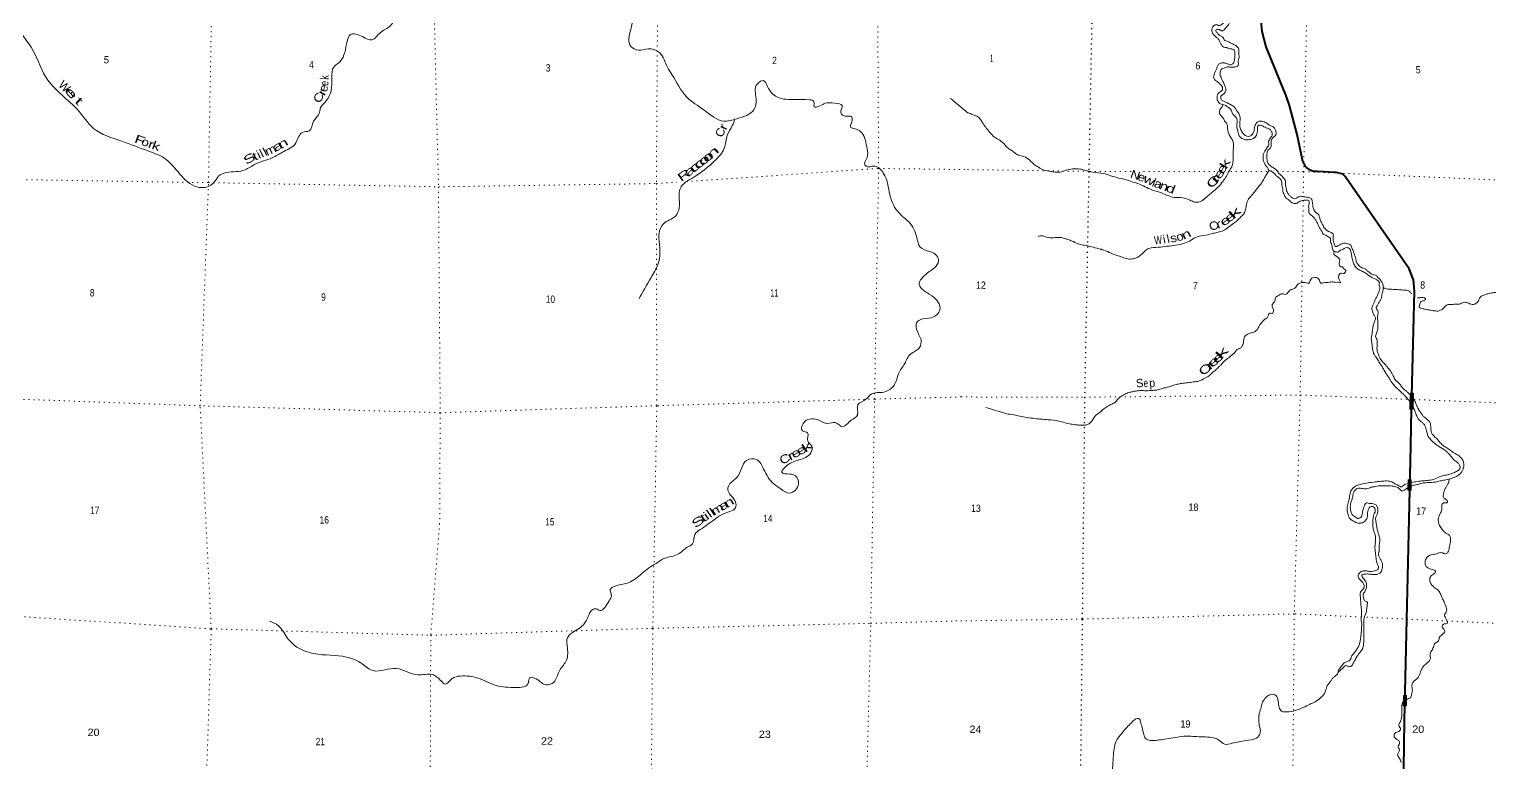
# Model space of a CAD drawing. Header units: feet. Extents: x -762378 to -505285, y -497909 to -353855.
# Drawn here: x -559610 to -524690, y -388941 to -371398 of the extents above; entities that cross this region are included whole.
import ezdxf
from ezdxf.enums import TextEntityAlignment as Align

# ---------------------------------------------------------------- set-up
doc = ezdxf.new("R2010")
doc.units = ezdxf.units.FT
doc.header["$LTSCALE"] = 80
doc.linetypes.add('DOTTED', pattern=[1.5, 0.3, -1.2])
for name, color, linetype, lineweight in [('26', 7, 'Continuous', 40), ('39', 7, 'Continuous', 13), ('6', 7, 'DOTTED', 25), ('61', 7, 'Continuous', 13), ('7', 7, 'DOTTED', 13)]:
    doc.layers.add(name, color=color, linetype=linetype, lineweight=lineweight)
doc.layers.add('41', color=7, linetype='Continuous')

msp = doc.modelspace()

# ---------------------------------------------------------------- linework, layer by layer
at = {"layer": '26'}
msp.add_line((-526722.55, -387578.9), (-526605.38, -382418.96), dxfattribs=at)
for points in [[(-526558.94, -380481.95), (-526487.05, -377661.91), (-526514.17, -377392.19), (-526617.58, -377125), (-528128.39, -374942.59), (-528145.72, -374917.56), (-528170.7, -374895.82), (-528171.17, -374895.41), (-528198.83, -374876.02), (-528228.36, -374859.63), (-528259.44, -374846.42), (-528291.73, -374836.52), (-528324.88, -374830.06), (-528339.71, -374828.75), (-528364.25, -374826.96), (-528389.71, -374825.66), (-528809.66, -374804.21), (-528845.41, -374804.36), (-528880.97, -374800.77), (-528915.97, -374793.48), (-528950.01, -374782.58), (-528982.73, -374768.17), (-529013.76, -374750.43), (-529042.76, -374729.54), (-529069.43, -374705.73), (-529093.46, -374679.26), (-529114.59, -374650.43), (-529132.59, -374619.55), (-529147.27, -374586.95), (-529156.89, -374558.57), (-529292.87, -373918.92), (-529476.65, -373225.58), (-529556.63, -372991.7), (-530038.56, -371819.17), (-530128.16, -371455.82), (-530201.06, -370731.2)], [(-526605.38, -382418.96), (-526581.34, -381360.43), (-526558.94, -380481.95)], [(-526787.01, -391858.84), (-526730.9, -387946.64), (-526722.55, -387578.9)]]:
    msp.add_lwpolyline(points, dxfattribs=at)
at = {"layer": '39'}
for points in [[(-538283.84, -378818.76), (-538367.84, -378381.1), (-538242.11, -378323.22), (-537987.98, -378277.83), (-537833.14, -378065.77), (-537919.86, -377873.22), (-538089.97, -377731.32), (-538334.18, -377471.46), (-538279.96, -377370.01), (-538122.26, -377218.29), (-537871.75, -376943.75), (-537915.36, -376808.29), (-538074.38, -376716.84), (-538307.44, -376607.9), (-538389.52, -376383.28), (-538573.29, -376012.04), (-538729.45, -375876.43), (-538995.4, -375493.58), (-539197.52, -374824.59), (-539425.71, -374671.53), (-539544.67, -374691.37), (-539632.11, -374639.46), (-539578.5, -374465.66), (-539578.48, -374256.68), (-539695.94, -373886.7), (-539864.7, -373778.99), (-539966.55, -373744.89), (-539935.32, -373584.73), (-539955.47, -373483.87), (-540092.02, -373477.25), (-540205.07, -373398.73), (-540173.52, -373222.5), (-540351.29, -373164.85), (-540582.5, -373168.48), (-540706.3, -373230.42), (-540843.31, -373247.9), (-540849.1, -373131.24), (-540956.74, -373084.98), (-541282.22, -373078.76), (-541733.28, -373017.91), (-541955.61, -372770.52), (-542055.36, -372627.96), (-542199.49, -372701.56), (-542232.67, -373066.65), (-542281.85, -373322.93), (-542692.01, -373538.15), (-543006.72, -373598.46), (-543471.89, -373332.37), (-543893.94, -373018.87), (-544243.33, -372481.71), (-544350.5, -372306.85), (-544542.73, -371957.55), (-544814.31, -371865.96), (-545046.1, -371899.72), (-545223.24, -371809.93), (-545229.47, -371403.9), (-545217.45, -370990.18), (-545474.46, -370872.74), (-545834.26, -370562.45), (-545922.57, -370347.76), (-546133.67, -370142.78), (-546161.5, -369919.2), (-546094.92, -369801.91), (-546145.66, -369515.6), (-546115.27, -369295.14), (-545992.22, -368959.9), (-545621.39, -368699.71), (-545346.1, -368391.49), (-545151.52, -367995.32), (-545100.18, -367626.56), (-545044.89, -367261.89), (-544741.34, -367155.15), (-544571.42, -367202.6), (-544501.2, -367105.48), (-544427.15, -366809.49), (-544302.81, -366407.96), (-544104.76, -366039.99), (-543989.21, -365780.97), (-543907.74, -365621.76), (-544105.4, -365449.2), (-544334.68, -365145.41), (-544185.38, -365011.62), (-543841.59, -365110.61), (-543550.47, -364919.24), (-543255.86, -364547.08), (-542975.51, -364184.7), (-542997.56, -364077.78), (-543258.18, -363731.19), (-543425.93, -363155.29), (-543233.72, -362881.66), (-543120.99, -362664.78)], [(-546059.29, -369087.5), (-546248.14, -369202.18), (-546431.07, -369411.69), (-546729.41, -369560.72), (-547084.65, -369638.34), (-547823.39, -369799.07), (-548061.66, -369752.32), (-548306.43, -369729.57), (-548516.97, -369807.94), (-548814.55, -369709.82), (-548963.17, -369495.99), (-549359.85, -369325.65), (-549637.93, -369362.54), (-549763.14, -369601.29), (-549847.82, -369822.73), (-549924.1, -369921.74), (-550190.59, -369982.97), (-550418.17, -370006.76), (-550432.9, -370145.13), (-550367.39, -370291.06), (-550543.63, -370466.54), (-550771.15, -370695.3), (-550847.02, -370981.2), (-550978.15, -371318.3), (-551220.51, -371482.47), (-551416.8, -371655.56), (-551644.37, -371574.86), (-551934.96, -371531.13), (-552006.23, -371682.49), (-552067.8, -371956.61), (-552168.24, -372161.67), (-552329.76, -372303.27), (-552372.59, -372543.59), (-552392.91, -372866.72), (-552534.85, -373139.31), (-552650.28, -373287.82), (-552674.78, -373411.94), (-552811.04, -373598.23), (-552915.96, -373827.32), (-553077.47, -373864.42), (-553235.06, -374114.61), (-553522.47, -374322.13), (-553802.8, -374475.52), (-554205.65, -374624.57), (-554449.47, -374760.58), (-554665.34, -374802.68), (-555083.53, -374913.26), (-555184.7, -375051.99), (-555440.53, -375185.76), (-555654.85, -375147.51), (-556052.37, -374812.38), (-556381.61, -374480.56), (-556776.2, -374306.25), (-557398.83, -374075.33), (-558074.27, -373769.06), (-558463.38, -373311.51), (-558664.67, -373118.78), (-559218.1, -372531.5), (-559562.26, -371827.65), (-559948.78, -371235.52), (-560098.31, -370860.92), (-560457.98, -370751.57), (-560812.21, -370776.96), (-561218.92, -370813.41), (-561582.46, -370800.44), (-561834.53, -370739.36)], [(-530551, -370125.74), (-530557.09, -370129.64), (-530571.72, -370161.49), (-530582.45, -370199.45), (-530589.4, -370249.54), (-530589.51, -370255.56), (-530608, -370279.31), (-530628.28, -370290.97), (-530674.48, -370294.09), (-530716.63, -370295.27), (-530744.78, -370298.74), (-530791.28, -370317.93), (-530832.16, -370359.31), (-530869.19, -370408.81), (-530883.78, -370438.66), (-530910.89, -370494.38), (-530927.49, -370524.19), (-530946.24, -370562), (-530962.95, -370597.83), (-530983.82, -370641.62), (-530998.71, -370687.53), (-530987.46, -370729.94), (-530953.59, -370742.65), (-530925.51, -370743.2), (-530871.36, -370744.26), (-530827.28, -370747.12), (-530799.2, -370747.67), (-530785.53, -370768.03), (-530776.36, -370814.41), (-530817.43, -370865.84), (-530872.06, -370890.89), (-530908.64, -370916.29), (-530963.75, -370967.45), (-531012.92, -371022.74), (-531039.84, -371068.42), (-531063.16, -371136.27), (-531059.82, -371172.49), (-531046.41, -371206.9), (-531059.18, -371246.83), (-531107.98, -371282.04), (-531146.64, -371311.42), (-531180.66, -371306.74), (-531230.46, -371287.69), (-531285.13, -371314.75), (-531324.34, -371374.25), (-531335.55, -371438.32), (-531320.44, -371488.83), (-531279.32, -371543.87), (-531237.91, -371582.85), (-531182.57, -371628.12), (-531143.76, -371699.19), (-531112.86, -371764.08), (-531049.79, -371825.57), (-530979.82, -371838.99), (-530920.03, -371860.24), (-530838.03, -371873.9), (-530804.42, -371900.67), (-530788.97, -371933.11), (-530787.44, -371959.25), (-530784.06, -371993.47), (-530787.44, -372067.73), (-530790.33, -372115.89), (-530799.28, -372165.94), (-530820.22, -372213.74), (-530879.01, -372246.75), (-530948.94, -372231.32), (-531002.76, -372212.19), (-531076.74, -372198.7), (-531119.11, -372211.94), (-531175.75, -372236.95), (-531206.9, -372294.6), (-531219.79, -372340.55), (-531246.97, -372400.29), (-531272.18, -372462.07), (-531291.23, -372515.94), (-531290.19, -372568.19), (-531249.04, -372621.22), (-531191.58, -372660.51), (-531148.28, -372705.55), (-531110.77, -372738.42), (-531083.5, -372783.15), (-531078.38, -372831.46), (-531117.52, -372886.95), (-531178.46, -372927.95), (-531209.99, -373005.68), (-531195.87, -373110.42), (-531137.04, -373183.88), (-531015.22, -373214.38), (-530981.54, -373237.14), (-530939.98, -373268.08), (-530888.61, -373311.27), (-530850.06, -373396.39), (-530810.95, -373451.39), (-530745.92, -373514.94), (-530729.8, -373619.71), (-530741.38, -373703.86), (-530732.76, -373780.37)], [(-530858.19, -370573.76), (-530878.57, -370591.44), (-530891.01, -370613.3), (-530899.56, -370641.25), (-530891.9, -370661.49), (-530859.96, -370670.15), (-530828.03, -370678.81), (-530790.07, -370687.58), (-530742.35, -370710.61), (-530708.81, -370741.4), (-530692.06, -370812.03), (-530703.01, -370862.04), (-530725.55, -370887.72), (-530746.16, -370917.45), (-530773.08, -370963.13), (-530825.97, -371002.28), (-530876.81, -371039.45), (-530917.55, -371072.81), (-530930.06, -371098.68), (-530923.08, -371155.07), (-530910.04, -371209.56), (-530927.38, -371279.53), (-530949.92, -371305.21), (-530986.87, -371350.69), (-531036, -371403.98), (-531090.85, -371441.08), (-531108.71, -371430.68), (-531136.57, -371418.09), (-531190.42, -371400.97), (-531234.65, -371406.13), (-531239.18, -371434.17), (-531211.92, -371478.89), (-531192.42, -371509.41), (-531147, -371548.46), (-531083.45, -371583.85), (-531052.18, -371628.66), (-531026.81, -371667.32), (-530970.96, -371684.48), (-530895.38, -371720.1), (-530813.86, -371759.86), (-530742.44, -371803.44), (-530691.48, -371868.72), (-530688.69, -371935.06), (-530686.16, -372015.47), (-530687.65, -372095.79), (-530702.94, -372163.8), (-530708.88, -372268.14), (-530747.43, -372291.5), (-530787.8, -372304.77), (-530902.11, -372302.55), (-530986.41, -372304.92), (-531039, -372328), (-531099.57, -372348.92), (-531133.03, -372422.6), (-531138.3, -372490.8), (-531105.58, -372565.76), (-531080.73, -372632.54), (-531040.02, -372709.67), (-531022.82, -372756.21), (-531001.98, -372822.91), (-531015.54, -372905.01), (-531054.45, -372948.45), (-531117.59, -372999.45), (-531118.73, -373061.7), (-531103.25, -373092.13), (-531043.68, -373125.44), (-530964.05, -373159.13), (-530874.66, -373207.08), (-530830.98, -373232.04), (-530769.88, -373291.48), (-530732.93, -373354.48), (-530680.15, -373429.84), (-530660.02, -373534.69), (-530663.32, -373604.94), (-530667.1, -373701.29), (-530635.08, -373814.41), (-530572.61, -373908.04), (-530495.29, -373957.76), (-530424.99, -373953.1), (-530370.1, -373913.99), (-530345.37, -373878.32), (-530330.81, -373850.47), (-530323.72, -373792.36), (-530312.77, -373742.35), (-530272.81, -373642.68), (-530219.93, -373603.53), (-530139.56, -373597.07), (-530038.02, -373639.22), (-529926.9, -373705.67), (-529855.41, -373745.23), (-529822.21, -373794.09), (-529799.62, -373874.89), (-529798.17, -373905.05), (-529824.98, -373944.71), (-529867.84, -373984.05), (-529915.34, -374057.45), (-529918.82, -374137.74)], [(-537171.63, -373394.03), (-537399.48, -373203.1), (-537585.5, -373052.86)], [(-531065.87, -373200.66), (-531073.49, -373219.27), (-531090.17, -373253.1), (-531129.2, -373302.56), (-531150.25, -373356.39), (-531129.97, -373453.21), (-531061.07, -373524.86), (-531030.17, -373589.75), (-530973.38, -373665.19), (-530959.12, -373761.89), (-530946.67, -373848.52), (-530904.37, -373947.78), (-530859.57, -374020.97), (-530821.32, -374122.16), (-530816.93, -374210.63), (-530827.21, -374332.97), (-530822.9, -374425.47), (-530828.95, -374535.84), (-530847.29, -374660.03), (-530915.65, -374777.22), (-530988.36, -374912.41), (-531066.79, -375031.41), (-531175.56, -375163.89), (-531332.61, -375303.46), (-531430.43, -375385.92), (-531540.47, -375478.2), (-531689.98, -375535.55), (-531799.91, -375513.32), (-531913.33, -375462.89), (-532083.17, -375425.43), (-532239.52, -375418.37), (-532401.15, -375371.02), (-532588.36, -375297.06), (-532805.74, -375226.53), (-532968.7, -375143), (-533156.03, -375075.07), (-533319.48, -375017.64), (-533567.12, -374956.56), (-533748.69, -374902.8), (-533928.25, -374849.08), (-534178.46, -374818.09), (-534390.15, -374765.75), (-534530.05, -374736.91), (-534664.52, -374740.31), (-534819.57, -374771.44), (-534966.82, -374814.78), (-535117.2, -374809.84), (-535197.19, -374796.22), (-535345.15, -374769.23), (-535480.26, -374698.3), (-535571.48, -374640.27), (-535689.84, -374531.49), (-535832.68, -374444.34), (-535958.43, -374409.74), (-536051.61, -374349.67), (-536122.89, -374298.06), (-536206.15, -374244.21), (-536347.88, -374096.8), (-536470.77, -374016.06), (-536530.31, -373980.75), (-536644.51, -373864.02), (-536742.6, -373743.58), (-536824.53, -373617.44), (-536871.48, -373552.24), (-536966.26, -373470.03), (-537000.2, -373461.34), (-537079.79, -373425.63), (-537135.61, -373406.47), (-537171.63, -373394.03)], [(-542739.15, -373553.33), (-542799.71, -373702.88), (-542920.7, -373931.66), (-542991.05, -374243.8), (-543224.03, -374546.8), (-543721.95, -374935.17), (-544048.97, -375216.28), (-544070.55, -375396.72), (-544067.79, -375670.06), (-544160.04, -375867.24), (-544446.94, -376048.64), (-544551.9, -376279.74), (-544534.24, -376613.65), (-544580.41, -377026.72), (-544743.22, -377339.1), (-545036.57, -377853.95)], [(-530732.76, -373780.37), (-530704.34, -373871.32), (-530681.61, -373944.08), (-530618.59, -374007.58), (-530572.87, -374030.57), (-530502.9, -374043.99), (-530436.61, -374039.26), (-530382.16, -374024.25), (-530341.76, -374008.96), (-530321.55, -374001.32), (-530299.05, -373977.65), (-530268.15, -373934.06), (-530261.47, -373898.03), (-530242.31, -373838.14), (-530245.69, -373803.92), (-530247.14, -373773.76), (-530242.43, -373735.68), (-530217.62, -373695.99), (-530163.47, -373697.04), (-530093.84, -373728.53), (-530040.17, -373755.7), (-529970.39, -373779.15), (-529936.78, -373805.92), (-529897.7, -373862.93), (-529894.51, -373907.19), (-529894.92, -373929.28), (-529917.83, -373975.04), (-529971.6, -374062.38), (-529980.25, -374096.36), (-529971.26, -374152.79), (-529981.92, -374186.73), (-530008.69, -374224.38), (-530068.52, -374313.61), (-530099.75, -374375.28), (-530111.48, -374467.46), (-530108.25, -374509.71), (-530108.58, -374527.78), (-530085.55, -374584.48), (-530046.81, -374659.56), (-529995.67, -374714.8)], [(-529918.82, -374137.74), (-529934.71, -374237.87), (-529983.58, -374277.1), (-530015.18, -374358.85), (-530022.02, -374402.91), (-530014.1, -374517.57), (-529985.76, -374612.54), (-529910.81, -374682.3), (-529833.41, -374728.01)], [(-529969.84, -374776.4), (-529983.22, -374801.42), (-530047.21, -374898.61), (-530109.41, -375007.89), (-530150.85, -375079.4), (-530220.7, -375168.44), (-530263.86, -375223.84), (-530317.29, -375293.11), (-530413.62, -375403.73), (-530467.14, -375477.02), (-530496.51, -375546.76), (-530513.89, -375618.74), (-530529.74, -375716.86), (-530571.59, -375810.47), (-530641.18, -375885.45), (-530725, -375970.2), (-530806.44, -376034.9), (-530940.69, -376134.74), (-531058.45, -376210.79), (-531183.6, -376252.54), (-531296.43, -376278.47), (-531479.78, -376321.1), (-531685.11, -376359.28), (-531833.1, -376442.78), (-531990.9, -376514.03), (-532198.46, -376564.23), (-532403.54, -376588.36), (-532616.63, -376612.33), (-532837.83, -376640.16), (-532886.44, -376665.33), (-533080.18, -376836.32), (-533215.51, -376885.92), (-533346.01, -376891.41), (-533473.66, -376850.75), (-533609.25, -376805.92), (-533744.73, -376755.07), (-533917.88, -376679.37), (-534037.65, -376646.91), (-534213.35, -376601.29), (-534383.19, -376563.83), (-534497.13, -376541.52), (-534644.42, -376478.39), (-534751.97, -376436.11), (-534883.56, -376391.36), (-534969.53, -376375.62), (-535122.17, -376384.7), (-535288.4, -376369.41), (-535374.15, -376341.62), (-535490.73, -376353.41)], [(-529995.67, -374714.8), (-529976.61, -374769.41), (-529932.75, -374784.33), (-529895.02, -374805.15), (-529871.29, -374823.69), (-529831.73, -374854.6), (-529802.36, -374893.34), (-529764.77, -374922.2), (-529721.35, -374961.21), (-529689.86, -374993.97), (-529668.47, -375030.54), (-529664.19, -375125.04), (-529656.76, -375157.33), (-529639.71, -375211.9), (-529634.84, -375274.27), (-529615.75, -375326.88), (-529596.59, -375375.46), (-529551.76, -375446.65), (-529490.26, -375484.01), (-529452.82, -375520.9), (-529397.29, -375556.13), (-529335.31, -375567.38), (-529317.22, -375565.72), (-529268.54, -375536.54), (-529225.94, -375511.26), (-529167.45, -375494.32), (-529095.07, -375485.68), (-529040.96, -375488.75), (-529018.94, -375491.18), (-529005.75, -375537.64), (-529010.17, -375559.66), (-529021.49, -375629.75), (-529020.19, -375667.94), (-529013.13, -375720.31), (-529008.56, -375798.74), (-528969.12, -375835.67), (-528937.55, -375864.41), (-528919.72, -375876.81), (-528884.4, -375919.69), (-528841.43, -375982.8), (-528812.38, -376039.62), (-528777.62, -376112.61), (-528736.76, -376181.71), (-528699.88, -376248.72), (-528670.65, -376295.5), (-528607.03, -376326.87), (-528559.42, -376355.92), (-528513.74, -376380.92), (-528494.5, -376425.49), (-528497.5, -376479.67), (-528478.34, -376528.26), (-528461.51, -376594.88), (-528431.09, -376685.87), (-528399.52, -376714.61), (-528365.61, -376725.32), (-528331.56, -376727.99), (-528289, -376704.71), (-528260.55, -376685.18), (-528210.08, -376668.08), (-528171.46, -376640.71), (-528143.09, -376625.19), (-528088.9, -376624.24), (-528047.05, -376639.12), (-528023.8, -376683.77), (-528004.96, -376750.43), (-527986.76, -376851.22), (-527954.82, -376968.36), (-527914.33, -377057.54), (-527841.54, -377135.3), (-527754.04, -377177.18), (-527666.69, -377227.1), (-527581.49, -377285.01), (-527510.14, -377332.6), (-527438.61, -377370.15), (-527379.01, -377401.45), (-527339.53, -377436.37), (-527327.75, -377450.66), (-527332.32, -377480.71), (-527337.03, -377518.78), (-527329.53, -377547.05), (-527320.76, -377615.53), (-527354.41, -377699.24), (-527383.85, -377773), (-527421.36, -377848.6), (-527448.69, -377916.37), (-527477.91, -377978.08), (-527490.61, -378013.99), (-527507.66, -378067.9), (-527494.99, -378142.47), (-527470.25, -378215.28), (-527454.65, -378239.69), (-527425.61, -378296.5), (-527434.85, -378362.61), (-527462.25, -378434.4), (-527479.63, -378506.38), (-527495.45, -378602.5), (-527504.88, -378678.65)], [(-529833.41, -374728.01), (-529821.56, -374738.28), (-529790, -374767.02), (-529774.25, -374783.4), (-529741.16, -374838.28), (-529677.98, -374893.75), (-529634.68, -374938.79), (-529597.35, -374981.71), (-529578.22, -375032.3), (-529573.46, -375100.7), (-529568.71, -375169.09), (-529553.85, -375233.67), (-529536.84, -375290.25), (-529491.93, -375357.41), (-529472.29, -375379.89), (-529410.97, -375427.29), (-529353.25, -375452.53), (-529314.89, -375439.21), (-529264.2, -375410.07), (-529209.72, -375393.05), (-529155.72, -375402.14), (-529065.66, -375413.94), (-528979.91, -375441.72), (-528950.12, -375458.37), (-528940.54, -375482.67), (-528931.58, -375541.1), (-528924.56, -375595.48), (-528911.75, -375662.02), (-528898.56, -375708.48), (-528875.35, -375755.14), (-528816.03, -375802.5), (-528774.55, -375837.46), (-528761.47, -375889.94), (-528734.95, -375974.83), (-528715.64, -376015.39), (-528690.46, -376064.09), (-528663.45, -376122.87), (-528626.24, -376171.81), (-528598.64, -376198.47), (-528569.01, -376223.15), (-528525.26, -376244.09), (-528479.47, -376263.06), (-528443.85, -376289.87), (-528434.12, -376306.13), (-528430.81, -376344.37), (-528431.63, -376388.55), (-528430.73, -376448.83), (-528417.69, -376503.32), (-528402.57, -376553.84), (-528389.09, -376584.24), (-528359.23, -376596.87), (-528336.95, -376585.25), (-528300.44, -376563.87), (-528253.87, -376540.67), (-528189.26, -376517.82), (-528141.09, -376516.75), (-528091.14, -376527.77), (-528055.22, -376538.51), (-528021.35, -376551.23), (-528003.75, -376575.68), (-527984.62, -376626.27), (-527950.34, -376725.37), (-527921.55, -376796.25), (-527900.75, -376864.95), (-527891.43, -376903.3), (-527882.18, -376945.67), (-527861.08, -376998.31), (-527794.3, -377075.95), (-527752.63, -377100.87), (-527708.7, -377111.77), (-527670.81, -377124.56), (-527645.15, -377147.16), (-527597.87, -377194.29), (-527554.27, -377223.26), (-527490.84, -377264.67), (-527450.91, -377275.5), (-527393.12, -377296.71), (-527353.94, -377347.7), (-527322.3, -377372.42), (-527287.16, -377425.34), (-527244.23, -377490.46), (-527237.54, -377562.91), (-527236.31, -377605.12), (-527247.34, -377659.14), (-527262.52, -377721.12), (-527271.62, -377779.2), (-527286.84, -377843.19), (-527318.04, -377902.85), (-527357.25, -377962.35), (-527396.65, -378031.89), (-527407.12, -378055.8), (-527381.98, -378106.51), (-527360.84, -378157.14), (-527368.31, -378235.34), (-527371.72, -378311.61), (-527367.37, -378402.1), (-527368.66, -378472.38)], [(-526419.68, -377821.38), (-526389.74, -377824.52), (-526343.43, -377815.37), (-526279.25, -377816.63), (-526229.6, -377843.71), (-526233.98, -377863.71), (-526258.49, -377887.34), (-526288.75, -377896.8), (-526329.12, -377910.07), (-526351.92, -377949.8), (-526366.89, -377999.73), (-526377.77, -378045.73), (-526322.13, -378074.93), (-526218.22, -378097.05), (-526128.27, -378114.87), (-526012.25, -378133.21), (-525903.92, -378133.31), (-525831.05, -378098.57), (-525753.44, -378023.74), (-525706.68, -377990.5), (-525646.33, -377981.64), (-525602.14, -377978.48), (-525539.9, -377975.68), (-525491.66, -377970.59), (-525423.43, -377969.91), (-525362.9, -377951), (-525316.4, -377931.82), (-525262.22, -377930.87), (-525184.45, -377956.49), (-525158.56, -377967.04), (-525066.46, -377976.87), (-525036.08, -377961.39), (-524970.98, -377912.44), (-524941.72, -377848.72), (-524894.41, -377785.36), (-524811.44, -377746.8), (-524728.78, -377724.3), (-524617.96, -377698.34), (-524517.54, -377692.26), (-524419.34, -377698.19), (-524319.14, -377704.16), (-524226.86, -377703.95), (-524162.61, -377701.19), (-524086.25, -377694.64), (-524015.65, -377673.92), (-523936.63, -377631.26), (-523853.29, -377572.62), (-523802.12, -377517.37), (-523736.57, -377444.32), (-523663.34, -377389.5), (-523573.65, -377312.9), (-523489.87, -377230.16), (-523422.51, -377167.19), (-523377.57, -377123.87), (-523294.02, -377053.18), (-523218.7, -376994.38), (-523149.85, -376959.56), (-523085.19, -376934.71), (-522998.7, -376922.33), (-522918.11, -376903.81), (-522877.89, -376898.57), (-522804.69, -376845.76), (-522730.61, -376744.75), (-522679.81, -376601.1), (-522675.92, -376498.72), (-522703.33, -376353.55), (-522748.46, -376189.95), (-522788.58, -376080.69), (-522838.31, -375949.14), (-522877.98, -375815.78), (-522867.7, -375693.44), (-522857.09, -375553.03), (-522845.85, -375480.18)], [(-528410.37, -376709.13), (-528411.63, -376718.39), (-528416.75, -376778.56), (-528381.24, -376811.39), (-528317.92, -376858.83), (-528282.42, -376891.67), (-528285.75, -376963.92), (-528292.73, -377016.02), (-528279.33, -377050.43), (-528255.74, -377077), (-528205.68, -377082), (-528182.39, -377124.64), (-528134.85, -377157.71), (-528141.68, -377201.77), (-528154.01, -377217.6), (-528174.44, -377237.29), (-528230.48, -377230.17), (-528264.72, -377237.54), (-528297.55, -377277.08), (-528298.99, -377355.39), (-528275.97, -377412.09), (-528262.63, -377450.52), (-528260.74, -377456.58), (-528312.77, -377449.54), (-528366.99, -377452.5), (-528417.01, -377445.5), (-528517.36, -377447.56), (-528593.75, -377456.12), (-528664.09, -377462.78), (-528732.39, -377467.48), (-528776.89, -377378.22), (-528820.41, -377345.23), (-528914.52, -377335.36), (-528971.53, -377380.45), (-529013.3, -377470.04), (-529101.28, -377454.26), (-529189.63, -377458.57), (-529270.41, -377487.13), (-529326, -377564.39), (-529384.97, -377607.43), (-529457.69, -377634.14), (-529523.23, -377707.19), (-529559.89, -377736.61), (-529647.91, -377722.84), (-529740.97, -377765.22), (-529814.28, -377824.06), (-529825.79, -377904.19), (-529879, -377961.41), (-529886.76, -378055.68), (-529861.73, -378112.42), (-529895.37, -378196.13), (-529951.38, -378187.01), (-530001.25, -378280.45), (-530064.42, -378333.46), (-530129.78, -378396.47), (-530183.03, -378455.7), (-530212.25, -378517.4), (-530272.04, -378604.63), (-530391.48, -378662.57), (-530490.41, -378696.8), (-530564.24, -378783.75), (-530577.97, -378875.89), (-530607.75, -378967.72), (-530652.91, -379023.09), (-530740, -379067.6), (-530789.35, -379132.93), (-530846.43, -379182.04), (-530929.99, -379252.73), (-530988.96, -379295.77), (-531048.04, -379344.84), (-531109.61, -379419.98), (-531158.6, -379465.23), (-531203.53, -379508.55), (-531274.91, -379571.44), (-531346.21, -379630.32), (-531411.57, -379693.33), (-531474.41, -379728.26), (-531593.99, -379794.24), (-531676.69, -379818.74), (-531813.47, -379838.17), (-531954.26, -379857.52), (-532080.94, -379873.14), (-532187.67, -379895.16), (-532306.7, -379931.01), (-532421.68, -379964.93), (-532522.47, -379991.09), (-532631.39, -380023.12), (-532749.97, -380034.87), (-532834.35, -380041.26), (-532966.75, -380040.69), (-533052.98, -380039.01), (-533125.37, -380047.64), (-533236.07, -380067.58), (-533310.61, -380084.21), (-533425.88, -380134.19), (-533510.96, -380178.74), (-533578.22, -380235.68)], [(-527234.97, -377579.46), (-527211.99, -377591.53), (-527100.05, -377613.8), (-527031.9, -377617.14), (-526903.66, -377625.66), (-526753.37, -377634.62), (-526657.25, -377644.53), (-526617.48, -377663.38), (-526568.3, -377716.57), (-526563.05, -377726.73)], [(-527368.66, -378472.38), (-527370.48, -378570.78), (-527400.37, -378668.64), (-527416.15, -378762.75), (-527392.97, -378811.41), (-527382.35, -378887.96), (-527386.09, -378982.3), (-527385.61, -379064.67), (-527351.66, -379181.85), (-527295.57, -379295.44), (-527224.86, -379377.17), (-527173.79, -379436.43), (-527124.73, -379495.64), (-527087.44, -379540.56), (-527013.31, -379654.5), (-526959.23, -379768.06), (-526876.52, -379852.03)], [(-553854.14, -385554.74), (-553657.18, -385658.98), (-553439.71, -385950.48), (-553210.84, -386171.87), (-552803.88, -386330.35), (-552023.6, -386411.55), (-551652.84, -386571.35), (-551386.72, -386737.18), (-551104.93, -386716.44), (-550830.99, -386685.5), (-550317.39, -386837.97), (-549977.57, -386830.39), (-549755.53, -386989.35), (-549664.39, -387057.41), (-549507.24, -386933.81), (-549294.88, -386865.52), (-548883.82, -386915.56), (-548445.1, -387094.74), (-547963.56, -387138.09), (-547684.43, -387046.97), (-547641.45, -386903.1), (-547487.33, -386936.19), (-547248.83, -387075.37), (-547068.77, -387014.51), (-546943.21, -386757.68), (-546779.79, -386517.65), (-546741.55, -386202.9), (-546736.39, -385935.74), (-546650.25, -385846.96), (-546356.78, -385637.54), (-546244.48, -385442.76), (-546142.77, -385275.9), (-546058.07, -385261.44), (-545968.32, -385297.32), (-545746.87, -385070.46), (-545690.17, -384944.94), (-545717.48, -384797.73), (-545579.03, -384705.93), (-545274.05, -384629.36), (-545115.55, -384539.95), (-544805.15, -384286.65), (-544618.02, -384171.66), (-544412.64, -384048.99), (-544099.28, -383954.49), (-543878.99, -383787.89), (-543748.77, -383705.98), (-543696.13, -383477.91), (-543569.31, -383363.78), (-543229, -383123.11), (-542991.1, -382980.96), (-542712.54, -382815.47), (-542741.85, -382668.22), (-542907.7, -382409.85), (-542893.94, -382321.7), (-542690.99, -382116.58), (-542582.32, -381901.64), (-542458.01, -381709.09), (-542220.46, -381689.51), (-542051.98, -381915.78), (-541797.74, -382280.32), (-541641.07, -382389.81), (-541431.97, -382490.26), (-541216.58, -382265.29), (-541293.3, -382074.94), (-541427.22, -382036.21), (-541617.31, -381992.39), (-541546.75, -381877.19), (-541203.59, -381696.86), (-540925.03, -381531.37), (-540899.83, -381371.09), (-540995.94, -381248.69), (-541002.22, -381053.65), (-541121.77, -380999.13), (-541108.34, -380824.56), (-540760.9, -380734.74), (-540515.44, -380825.83), (-540344.2, -380804.98), (-540157.05, -380896.97), (-540071.73, -380850.37), (-539955.23, -380750.11), (-539810.01, -380620.26), (-539797.32, -380379.36), (-539612, -380254.29), (-539476.83, -380124.25), (-539176.42, -380075.73), (-538882.01, -379818.11), (-538828.25, -379636.27), (-538678.85, -379393.97), (-538541.9, -379171.52), (-538323.7, -379008.9), (-538283.84, -378818.76)], [(-527504.88, -378678.65), (-527521.8, -378835.02), (-527503.6, -378935.81), (-527500.7, -378996.14), (-527484.32, -379086.86), (-527457.76, -379169.74), (-527416.79, -379232.81), (-527354.4, -379330.45), (-527291.89, -379422.07), (-527254.9, -379483.06), (-527212.11, -379556.21), (-527155.69, -379651.73), (-527108.75, -379716.93), (-527065.96, -379790.08), (-526987.85, -379906.11), (-526946.52, -379949.1), (-526861.61, -380023.08), (-526800.52, -380082.53), (-526723.71, -380160.36), (-526676.51, -380211.5), (-526637.25, -380258.47), (-526603.94, -380301.31), (-526596.81, -380314.48)], [(-526876.52, -379852.03), (-526841.01, -379884.87), (-526786.26, -379962.27), (-526715.25, -380027.94), (-526656.02, -380079.32), (-526602.9, -380136.6), (-526518.33, -380228.37)], [(-533578.22, -380235.68), (-533654.05, -380322.6), (-533751.31, -380374.94), (-533822.21, -380411.73), (-533917.69, -380476.16), (-534029.76, -380570.4), (-534072.43, -380599.7), (-534183.21, -380732.14), (-534220.38, -380789.67), (-534289.61, -380844.57), (-534370.27, -380867.1), (-534460.59, -380869.36), (-534578.76, -380859.02), (-534704.81, -380840.5), (-534844.64, -380807.64), (-534992.37, -380768.6), (-535252.57, -380735.4), (-535416.83, -380722.16), (-535565.05, -380709.22), (-535767.15, -380681.18), (-535927.11, -380651.94), (-536068.94, -380619.05), (-536245.01, -380593.52), (-536368.69, -380554.95), (-536526.38, -380511.7), (-536628.1, -380479.58), (-536735.84, -380447.35)], [(-526518.74, -380227.92), (-526500.66, -380249.08), (-526479.38, -380291.68), (-526460.36, -380348.3), (-526437.26, -380400.98), (-526408.28, -380461.81), (-526355.69, -380547.21), (-526310.75, -380612.37), (-526265.59, -380665.48), (-526220.09, -380700.52), (-526151.09, -380766.15), (-526108.19, -380833.28), (-526103.43, -380901.67), (-526099.9, -380927.86), (-526093.22, -381000.31), (-526078.36, -381064.88), (-526021.42, -381132.28), (-525938.56, -381208.23), (-525873.79, -381285.83), (-525792.97, -381363.74), (-525713.57, -381409.48), (-525626.44, -381471.45), (-525567.09, -381516.8), (-525493.63, -381558.41), (-525404.49, -381620.41), (-525363.12, -381661.4), (-525320.52, -381744.59), (-525310.19, -381837.2), (-525329.76, -381919.18), (-525358.95, -381978.88), (-525418.33, -382044.02), (-525513.73, -382104.43), (-525634.91, -382148.27), (-525771.91, -382179.76), (-525878.65, -382201.78), (-525989.46, -382227.75), (-526099.95, -382235.64), (-526220.46, -382243.33), (-526345.13, -382258.98), (-526429.96, -382289.47), (-526494.32, -382298.26), (-526538.62, -382307.44), (-526569.4, -382326.34)], [(-526597, -380314.11), (-526499.96, -380473.05), (-526478.83, -380520.11), (-526455, -380601.52), (-526416.41, -380684.64), (-526379.38, -380743.62), (-526327.98, -380784.8), (-526276.65, -380830), (-526233.75, -380897.12), (-526213.02, -380969.85), (-526186.54, -381056.75), (-526159.98, -381139.63), (-526132.57, -381176.32), (-526069.77, -381251.87), (-525955.08, -381342.5), (-525883.77, -381392.1), (-525798.39, -381439.97), (-525727.27, -381499.62), (-525670.07, -381552.96), (-525589.59, -381648.95), (-525520.66, -381718.59), (-525455.37, -381768.08), (-525410.32, -381827.21), (-525397.46, -381891.75), (-525460.93, -381960.82), (-525556.04, -382005.17), (-525675.17, -382047.05), (-525792.01, -382072.89), (-525925.26, -382118.51), (-526070.72, -382173.93), (-526217.49, -382191.16), (-526348.15, -382204.68), (-526490.94, -382224), (-526566.4, -382235.82)], [(-526566.4, -382235.82), (-526668.27, -382266.75), (-526765.53, -382319.09), (-526796.1, -382344.61), (-526855.78, -382317.33), (-526937.34, -382279.58), (-527016.7, -382231.83), (-527160.58, -382200.9), (-527279.05, -382206.63), (-527433.88, -382225.71), (-527594.76, -382246.68), (-527765.81, -382275.49), (-527868.76, -382309.64), (-527988.86, -382403.73), (-528024.4, -382481.38), (-528044.59, -382597.5), (-528066.43, -382693.5), (-528100.92, -382823.41), (-528096.5, -382909.87), (-528063.03, -383053.16), (-528018.09, -383118.32), (-527990.35, -383136.94), (-527936.68, -383164.1), (-527891.04, -383191.1), (-527797.11, -383211.02), (-527718.49, -383190.45), (-527675.82, -383161.15), (-527622.24, -383083.85), (-527615.07, -383021.71), (-527607.5, -382937.49), (-527584.07, -382863.61), (-527559.3, -382825.93), (-527490.85, -382813.2), (-527455.13, -382833.99), (-527430.02, -382886.71), (-527433.1, -382944.9), (-527455.94, -382986.64), (-527477.36, -383060.56), (-527484.78, -383136.75), (-527487.83, -383192.94), (-527485.26, -383271.33)], [(-526569.19, -382326.18), (-526667.52, -382374.96), (-526797.76, -382434.98), (-526843.26, -382399.94), (-526882.67, -382361), (-526938.41, -382337.82), (-527026.39, -382322.04), (-527104.57, -382318.51), (-527226.98, -382320.14), (-527319.15, -382314.33), (-527443.97, -382338.01), (-527522.48, -382352.55), (-527641.51, -382388.4), (-527759.68, -382378.06), (-527845.95, -382378.39), (-527898.76, -382413.52), (-527950.23, -382484.83), (-527963.67, -382560.91), (-527983.13, -382636.87), (-528008.79, -382722.75), (-528024.16, -382794.77), (-528023.45, -382865.09), (-528012.53, -382925.57), (-528001.24, -382965.97), (-527970.11, -383018.81), (-527918.56, -383051.96), (-527877.04, -383084.91), (-527829.13, -383097.89), (-527808.89, -383088.24), (-527774.47, -383070.84), (-527745.69, -383033.23), (-527734.36, -382963.14), (-527729.72, -382929.08), (-527720.81, -382881.04), (-527699.79, -382829.22), (-527639.75, -382727.93), (-527601.68, -382730.68), (-527527.62, -382740.16), (-527473.59, -382747.24), (-527402.02, -382782.79), (-527367.4, -382863.82), (-527371.23, -382962.18), (-527396.48, -383025.97), (-527419.87, -383097.84), (-527407.61, -383194.5), (-527393.23, -383285.18), (-527378.74, -383369.84), (-527358.05, -383444.57)], [(-525655.8, -382152.35), (-525678.77, -382241.84), (-525743.19, -382363.12), (-525780.81, -382444.75), (-525798.19, -382516.74), (-525803.42, -382582.93), (-525760.19, -382631.98), (-525699.06, -382689.42), (-525717.81, -382727.23), (-525775.9, -382722.08), (-525830.75, -382759.18), (-525832.6, -382859.58), (-525866.61, -382963.38), (-525919.3, -383100.97), (-525916.81, -383183.38), (-525890.25, -383266.26), (-525827.82, -383361.9), (-525768.84, -383427.33), (-525653.89, -383503.9), (-525629.05, -383570.68), (-525641.89, -383723.1), (-525657.33, -383799.14), (-525689.3, -383900.97), (-525752.25, -383941.93), (-525838.04, -383916.15), (-525966.91, -383941.76), (-526087.76, -383967.53), (-526201.39, -384037.63), (-526235.33, -384137.42), (-526221.03, -384232.11), (-526151.84, -384287.7), (-526038.23, -384328.08), (-525988.69, -384361.19), (-526036.15, -384432.59), (-526111.53, -384495.4), (-526121.37, -384593.64), (-526073.01, -384691.01), (-525994.09, -384762.86), (-525916.99, -384824.63), (-525862.5, -384916.09), (-525818.23, -385017.4), (-525769.83, -385112.76), (-525739.19, -385191.7), (-525725.29, -385308.49), (-525771.27, -385408.04), (-525730.89, -385503.24), (-525712.8, -385610.06), (-525779.17, -385618.82), (-525830.23, -385668.04), (-525789.56, -385747.18), (-525768.54, -385803.84), (-525836.09, -385876.85), (-525897.62, -385949.98), (-525929.44, -386043.78), (-525975.94, -386062.96), (-526029.67, -386148.29), (-526071.56, -386243.9), (-526117.38, -386335.42), (-526111.1, -386429.96), (-526175.42, -386545.22), (-526248.69, -386602.05), (-526324.97, -386713.06), (-526363.07, -386820.8), (-526445.54, -386941.73), (-526516.85, -387000.61), (-526552.42, -387080.27), (-526540.64, -387203.04), (-526560.62, -387307.11), (-526592.18, -387386.85), (-526679.19, -387427.34), (-526680.63, -387428.55)], [(-527485.26, -383271.33), (-527471.18, -383378.08), (-527440.72, -383467.06), (-527418.77, -383582), (-527426.34, -383666.22), (-527435.02, -383810.69), (-527424.92, -383915.35), (-527414.44, -383999.93), (-527403.96, -384084.5), (-527393.23, -384155.02), (-527373.91, -384195.58), (-527347.06, -384262.4), (-527359.84, -384306.1)], [(-527358.05, -383444.57), (-527333.32, -383517.37), (-527318.57, -383587.97), (-527326.18, -383674.2), (-527333.31, -383734.33), (-527332.67, -383808.67), (-527333.63, -383860.88), (-527347.11, -383938.96), (-527347.63, -383967.08), (-527328.72, -384029.72), (-527291.73, -384090.71), (-527264.91, -384159.53), (-527255.96, -384217.97), (-527272, -384326.13), (-527319.64, -384407.57), (-527388.35, -384434.35), (-527468.71, -384440.82), (-527544.81, -384433.31), (-527622.91, -384425.76), (-527685.15, -384428.57), (-527731.54, -384441.73), (-527745.84, -384455.51), (-527705.24, -384538.67), (-527666.02, -384587.64), (-527640.99, -384644.38), (-527635.97, -384698.72), (-527647.37, -384772.82), (-527678.93, -384852.56), (-527705.59, -384884.19), (-527720.37, -384924.08), (-527707.56, -384990.62), (-527698.46, -385041.02), (-527676.84, -385065.55), (-527649.02, -385080.15), (-527617.45, -385108.89), (-527620.35, -385157.05), (-527623.24, -385205.2), (-527632.19, -385255.25), (-527641.47, -385323.37), (-527671.14, -385409.18), (-527694.57, -385483.05), (-527702.74, -385599.4), (-527698.53, -385697.92), (-527698.53, -385806.4), (-527698.45, -385910.86), (-527698.93, -385936.97), (-527698.81, -386039.42), (-527705.76, -386089.51), (-527721.54, -386183.62), (-527740.51, -386233.47), (-527775.38, -386274.98), (-527826.85, -386346.3), (-527865.96, -386399.77), (-527911.63, -386483.26), (-527953.11, -386556.78), (-528002.61, -386630.14), (-528028.94, -386643.69), (-528060.96, -386639.05), (-528090.82, -386626.41), (-528120.71, -386615.79), (-528148.86, -386619.25), (-528185.35, -386665.21)], [(-527359.84, -384306.1), (-527394.59, -384337.81), (-527448.96, -384348.8), (-527507.41, -384363.73), (-527565.65, -384366.61), (-527611.59, -384355.67), (-527665.62, -384348.59), (-527717.84, -384351.59), (-527752.08, -384358.96), (-527784.54, -384378.42), (-527825.65, -384431.86), (-527838.27, -384463.75), (-527829.17, -384514.15), (-527786.05, -384569.23), (-527758.49, -384597.89), (-527729.04, -384632.62), (-527707.46, -384659.16), (-527694.17, -384699.59), (-527693.05, -384747.83), (-527709.61, -384775.63), (-527746.52, -384819.1), (-527779.35, -384858.64), (-527790.49, -384918.69), (-527787.07, -384950.9), (-527778.49, -385029.41), (-527774.36, -385131.95), (-527765.93, -385218.49), (-527757.68, -385315.08), (-527759.53, -385415.49), (-527763.28, -385509.83), (-527753.24, -385618.51), (-527757.29, -385728.92), (-527765.52, -385849.29), (-527779.71, -385965.53), (-527797.6, -386065.62), (-527823.15, -386145.48), (-527866.67, -386220.97), (-527922.3, -386300.24), (-528000.43, -386403.18), (-528015.43, -386455.12), (-528072.66, -386512.26), (-528111.06, -386527.58), (-528171.67, -386550.51), (-528233.35, -386631.67), (-528292.81, -386700.82), (-528322.88, -386808.71)], [(-528466.9, -386946.62), (-528443.77, -386913.6), (-528421, -386899.5), (-528398.22, -386875.64), (-528364.6, -386848.52), (-528341.82, -386830.09), (-528322.88, -386808.71)], [(-528185.35, -386665.21), (-528218.38, -386690.22), (-528248.95, -386715.74), (-528277.5, -386741.3), (-528312.23, -386774.77), (-528322.88, -386808.71)], [(-528466.9, -386946.62), (-528486.47, -386976.28), (-528535.82, -387041.61), (-528585.32, -387114.98), (-528604.52, -387176.88), (-528615.32, -387218.85), (-528659.07, -387306.39), (-528728.66, -387381.37), (-528868.93, -387481.09), (-528988.36, -387539.03), (-529158.41, -387622.1), (-529293.81, -387675.71), (-529485.22, -387720.19), (-529599.61, -387721.98), (-529669.54, -387706.55), (-529723.99, -387613.08), (-529749.36, -387465.94), (-529807.04, -387330.22), (-529922.92, -387303.86), (-530018.21, -387358.25), (-530106.33, -387458.98), (-530148.59, -387574.67), (-530159.62, -387628.7), (-530197.83, -387742.46), (-530209.52, -387832.63), (-530209.63, -387947.14), (-530201.45, -388047.74), (-530177.23, -388148.65), (-530193.53, -388270.88), (-530271.26, -388351.73), (-530517.11, -388411.22), (-530684.15, -388440.11), (-530853.24, -388470.96), (-531028.24, -388495.68), (-531164.87, -388398.59), (-531382.28, -388330.07), (-531598.72, -388317.82), (-531787.16, -388310.13), (-532001.71, -388303.94), (-532210.98, -388338.03), (-532412.12, -388366.25), (-532597.21, -388394.78), (-532705.77, -388406.73), (-532810.09, -388406.71), (-532917.57, -388360.42), (-532971.24, -388224.77), (-532995.53, -388127.87), (-533031.05, -387986.56), (-533089.32, -387882.97), (-533155.69, -387891.72), (-533229.1, -387956.59), (-533341.48, -388066.89), (-533445.91, -388181.37), (-533548.62, -388311.96), (-533624.94, -388424.97), (-533654.57, -388508.77), (-533684.19, -388701.04), (-533698.59, -388937.81), (-533709.69, -389104.33), (-533697.98, -389231.12), (-533665.56, -389322.15), (-533635.28, -389421.18), (-533638.21, -389579.82), (-533643.89, -389670.11), (-533603.81, -389781.38), (-533553.19, -389864.73), (-533525.55, -389997.86), (-533572.48, -390149.62), (-533674.42, -390238.03), (-533769.46, -390278.36), (-533887.29, -390358.43), (-533974.83, -390427.03), (-534134.07, -390468.13), (-534250.2, -390564.3), (-534272.4, -390680.38), (-534235.82, -390763.46), (-534165.03, -390841.17), (-534046.18, -390923.85), (-533905.53, -391021), (-533802.69, -391101.36), (-533709.84, -391179.5), (-533615.06, -391261.7), (-533534.21, -391337.61), (-533451.8, -391437.65), (-533410.53, -391484.66), (-533348.06, -391578.29), (-533341.18, -391749.17), (-533337.2, -391859.74), (-533295.53, -391993.14), (-533265.48, -392104.21), (-533262.95, -392184.62), (-533298.44, -392368.74), (-533353.1, -392504.28), (-533427.34, -392613.32)], [(-526679.64, -387427.68), (-526765, -387482.29), (-526792.49, -387587.86), (-526794.49, -387696.3), (-526795.79, -387766.58), (-526801.91, -387880.97), (-526835.63, -387968.7), (-526865.19, -388048.48), (-526822.77, -388141.72), (-526892.1, -388202.64), (-526936.48, -388215.84), (-526978.11, -388297.39), (-526927.3, -388370.7), (-526865.8, -388408.06), (-526859.48, -388500.59), (-526884.47, -388550.33), (-526851.75, -388625.29), (-526873.06, -388693.18), (-526896.24, -388752.99), (-526851.55, -388832.21), (-526812.45, -388932.53)]]:
    msp.add_spline(points, degree=3, dxfattribs=at)
at = {"layer": '6'}
msp.add_lwpolyline([(-534088.08, -361933.37), (-534151.58, -364223.78), (-534176.08, -369576.97), (-534276.39, -374798.1), (-534377.99, -380198), (-534433.73, -385504.37), (-534496.64, -390764.4), (-534619.07, -396097.6), (-534746.45, -401372.44), (-534794.98, -405875.3)], dxfattribs=at)
at = {"layer": '61'}
for p, q in [((-526599.95, -380480.66), (-526590.66, -380101.98)), ((-526590.66, -380101.98), (-526515.69, -380103.82)), ((-526646, -382418.81), (-526641.31, -382168.85)), ((-526641.31, -382168.85), (-526566.32, -382170.26)), ((-526758.54, -387580.54), (-526754.25, -387330.57)), ((-526754.25, -387330.57), (-526679.26, -387331.86))]:
    msp.add_line(p, q, dxfattribs=at)
for points in [[(-526515.69, -380103.82), (-526524.98, -380482.5), (-526599.95, -380480.66)], [(-526566.32, -382170.26), (-526571.01, -382420.21), (-526646, -382418.81)], [(-526679.26, -387331.86), (-526683.55, -387581.82), (-526758.54, -387580.54)]]:
    msp.add_lwpolyline(points, dxfattribs=at)
for points in [[(-526523.88, -380111.61), (-526582.86, -380110.17), (-526591.75, -380472.86), (-526532.77, -380474.3)], [(-526574.46, -382178.1), (-526633.46, -382176.99), (-526637.85, -382410.96), (-526578.85, -382412.06)], [(-526687.39, -387339.71), (-526746.39, -387338.7), (-526750.4, -387572.68), (-526691.4, -387573.68)]]:
    msp.add_lwpolyline(points, close=True, dxfattribs=at)
at = {"layer": '7'}
for p, q in [((-531263.73, -374801.43), (-533046.36, -374799.46)), ((-529898.05, -374802.95), (-530948.81, -374801.78))]:
    msp.add_line(p, q, dxfattribs=at)
for points in [[(-544598.12, -359905.71), (-544715.82, -364067.09), (-544577.46, -369386.78), (-544615.31, -375088.92), (-544605.45, -380402.14), (-544700.3, -385725.42), (-544752.72, -390932.96), (-545062.25, -396340.56), (-545203.09, -401042.14)], [(-540005.87, -405753.54), (-539858.63, -401368.18), (-539817.22, -396175.4), (-539625.94, -390958.46), (-539490.32, -385605.82), (-539398.75, -380244.3), (-539301.99, -374718.1), (-539333.29, -369370.31), (-539449.61, -364157.54), (-539351.47, -360029.59)], [(-555851.27, -401939.36), (-555831.85, -401519.75), (-555651.57, -396295.2), (-555425.48, -391044.76), (-555258.57, -385736.93), (-555523.28, -380402.77), (-555323.68, -375067.42), (-555220.23, -369091.23)], [(-549973.24, -369220.63), (-549824.48, -375166.34), (-549784.18, -380568.56), (-549797.26, -383220.81), (-550009.63, -385889.35), (-550028.12, -391109.59), (-550367, -396371.94), (-550445.33, -401595.44), (-550518.92, -405504.3)], [(-529064.31, -370831.77), (-529140.67, -374803.78), (-529149.92, -375402.9)], [(-566036.64, -374971.49), (-560634.22, -374982.15), (-555323.68, -375067.42), (-549824.48, -375166.34), (-544615.31, -375088.92), (-544122.62, -375055.46)], [(-543897.66, -375040.19), (-539302.19, -374728.14), (-537203.26, -374755.05)], [(-533267.22, -374799.22), (-534276.39, -374798.1), (-537203.26, -374755.05)], [(-522891.14, -375060.68), (-523846.55, -375031.52), (-529140.67, -374803.78), (-529761.86, -374803.1)], [(-529151.28, -375491.35), (-529223.04, -380139.77), (-529363.82, -385380.2), (-529410.91, -390652.59), (-529427.43, -395899.46), (-529552.59, -401162.3), (-529726.55, -405992.59)], [(-537330.43, -380192.5), (-539398.75, -380244.3), (-544605.45, -380402.14), (-549784.18, -380568.56), (-555523.28, -380402.77), (-560994.42, -380203.91), (-566563.38, -380282.5)], [(-537330.43, -380192.5), (-534377.99, -380198), (-529215.98, -380147.26), (-526645.46, -380248.46)], [(-526496.96, -380254.32), (-523926.68, -380355.5), (-518682.29, -380560.17), (-513439.94, -380658.33), (-508178.51, -380700.61), (-505725.6, -380799.93)], [(-566632.05, -385706.75), (-561043.94, -385365.29), (-555258.57, -385736.93), (-550009.63, -385889.35), (-544700.3, -385725.42), (-539490.32, -385605.82), (-537455.71, -385549.1)], [(-527761.12, -385454.75), (-529363.82, -385380.2), (-534433.73, -385504.37), (-537455.71, -385549.1)], [(-513426.01, -385885.7), (-518778.43, -385881.83), (-524011.91, -385629.15), (-527687.32, -385458.18)]]:
    msp.add_lwpolyline(points, dxfattribs=at)

# ---------------------------------------------------------------- texts
at = {"layer": '41'}
for s, rotation, width, p in [('k', 89.364, 0.85, (-552452.45, -372551.54)), ('e', 315.121, 2.05, (-558678.4, -372992.22)), ('C', 62.649, 1.25, (-552604.31, -373078.27)), ('r', 61.124, 1.6, (-552521.57, -372949.92)), ('e', 72.405, 1.15, (-552479.81, -372836.63)), ('e', 86.056, 0.8, (-552456.63, -372697.91)), ('t', 316.21, 1.95, (-558487.76, -373187.25)), ('F', 339.638, 1.55, (-556995.08, -374140.36)), ('C', 69.37, 1.1, (-542994.78, -373901.37)), ('r', 65.553, 1.45, (-542927.23, -373769.03)), ('o', 339.638, 1.2, (-556864.52, -374188.14)), ('r', 339.638, 1.35, (-556728.83, -374242.1)), ('k', 339.355, 1.4, (-556609.2, -374283.67)), ('i', 27.301, 1.2, (-554080.09, -374484.85)), ('l', 26.907, 1.15, (-554009.35, -374455.11)), ('l', 26.907, 1.15, (-553927.79, -374420.32)), ('m', 25.407, 1.2, (-553801.39, -374374.32)), ('a', 30.226, 1.6, (-553622.72, -374280.1)), ('n', 30.142, 1.6, (-553497.01, -374210.15)), ('n', 43.53, 2.1, (-543203.57, -374419.55)), ('S', 33.308, 1.6, (-554293.75, -374571.14)), ('t', 26.301, 1.3, (-554169.37, -374522.54)), ('c', 37.704, 1.95, (-543643.09, -374770.53)), ('c', 37.704, 1.95, (-543533.45, -374685.77)), ('o', 38.203, 1.75, (-543422.06, -374601.15)), ('o', 38.203, 1.75, (-543325.22, -374521.7)), ('R', 35.854, 1.6, (-543896.85, -374966.42)), ('a', 37.704, 1.85, (-543758.84, -374862.9)), ('N', 340.948, 1.15, (-533196.14, -374975.6)), ('e', 340.255, 1.2, (-533045.75, -375029.65)), ('w', 336.026, 1.35, (-532872.77, -375097.12)), ('a', 341.833, 1.25, (-532648.04, -375189.7)), ('n', 338.484, 1.35, (-532510.09, -375243.49)), ('d', 338.401, 1.45, (-532354.78, -375302.25)), ('e', 41.936, 1.9, (-531227.34, -379417.42)), ('e', 42.759, 1.95, (-531118.99, -379317.43)), ('k', 46.21, 2.25, (-531025.66, -379206.49)), ('C', 35.894, 1.5, (-531445.05, -379615.7)), ('r', 39.383, 2, (-531322.62, -379507.46)), ('e', 0.286, 0.7, (-532910.72, -379957.73)), ('p', 5.121, 0.95, (-532753.75, -379954.89)), ('k', 33.802, 1.8, (-540960.64, -381464.36)), ('C', 27.778, 1.3, (-541500.41, -381760.85)), ('r', 27.666, 1.6, (-541357.13, -381688.36)), ('e', 29.023, 1.45, (-541236.39, -381618.65)), ('e', 30.943, 1.5, (-541101.59, -381546.42)), ('a', 30.629, 1.6, (-542961.2, -382871.12)), ('n', 30.799, 1.6, (-542833.2, -382794.92)), ('S', 36.575, 1.7, (-543566.2, -383254.07)), ('t', 36.575, 1.65, (-543437.52, -383162.02)), ('i', 35.248, 1.5, (-543366.7, -383115.74)), ('l', 34.665, 1.4, (-543297.93, -383065.9)), ('l', 33.887, 1.35, (-543223.51, -383022.16)), ('m', 31.832, 1.35, (-543108.05, -382956.91))]:
    msp.add_text(s, height=200, rotation=rotation, dxfattribs=dict(at, width=width)).set_placement(p, align=Align.CENTER)
for s, rotation, p in [('W', 315.121, (-558837.62, -372833.66)), ('s', 315.121, (-558645.8, -373024.68)), ('l', 337.696, (-532752.63, -375157.99)), ('S', 4.57, (-533052.1, -379958.68))]:
    msp.add_text(s, height=200, rotation=rotation, dxfattribs=at).set_placement(p, align=Align.CENTER)
for s, rotation, width, p in [('e', 61.049, 1.45, (-531064.61, -374883.26)), ('k', 60.034, 1.7, (-530991.19, -374759.5)), ('C', 41.217, 1.65, (-531363.69, -375222.89)), ('r', 47.43, 2.15, (-531236.82, -375109.01)), ('e', 55.161, 1.65, (-531146.87, -375008.78)), ('k', 41.99, 2.15, (-530826.93, -375956.21)), ('C', 21.02, 1.15, (-531359.73, -376229.19)), ('r', 23.712, 1.45, (-531194.05, -376178.2)), ('e', 33.803, 1.6, (-531063.18, -376123.33)), ('e', 36.786, 1.7, (-530943.02, -376039.85)), ('W', 6.527, 0.75, (-532703.09, -376546.97)), ('s', 11.717, 1.2, (-532311.1, -376503.36)), ('o', 17.966, 1.15, (-532152.99, -376478.25)), ('n', 26.496, 1.5, (-532006.92, -376437.45))]:
    msp.add_text(s, height=200, rotation=rotation, dxfattribs=dict(at, width=width)).set_placement(p)
for s, rotation, p in [('i', 11.45, (-532483.97, -376523.47)), ('l', 12.63, (-532388, -376514.05))]:
    msp.add_text(s, height=200, rotation=rotation, dxfattribs=at).set_placement(p)
at = {"layer": '7'}
msp.add_text('5', height=175, rotation=355, dxfattribs=at).set_placement((-557836.87, -372209.27))
for s, width, p in [('4', 0.85, (-552916.99, -372333.7)), ('3', 0.85, (-547259.38, -372409.63)), ('2', 0.85, (-541846.61, -372230.62)), ('8', 0.85, (-558159.04, -377788.6)), ('9', 0.85, (-552628.83, -377890.41)), ('10', 0.85, (-547259.46, -377940.86)), ('11', 0.65, (-541890.67, -377791.84)), ('17', 0.85, (-558154.77, -382990.86)), ('16', 0.85, (-552665.7, -383218.25)), ('14', 0.85, (-542059.94, -383182.46)), ('15', 0.85, (-547272.57, -383264.02)), ('20', 1.1, (-558214.84, -388299.74)), ('23', 1.1, (-542166.83, -388346.27)), ('21', 0.85, (-552760.41, -388522.03)), ('22', 1.1, (-547374.66, -388506.35))]:
    msp.add_text(s, height=175, dxfattribs=dict(at, width=width)).set_placement(p)
for s, width, p in [('1', 0.45, (-536640.64, -372180.84)), ('6', 0.9, (-531728.43, -372358.46)), ('5', 0.9, (-526462.55, -372453.22)), ('12', 0.9, (-536975.81, -377602.77)), ('7', 0.9, (-531790.26, -377616.87)), ('8', 0.9, (-526354.93, -377600.72)), ('13', 0.9, (-537096.09, -382938.22)), ('18', 0.9, (-531893.79, -382912.85)), ('17', 0.9, (-526449.95, -383006.78)), ('19', 0.9, (-532085.19, -388096.26)), ('24', 1.1, (-537131.96, -388223.67)), ('20', 1.1, (-526544.93, -388222.11))]:
    msp.add_text(s, height=175, rotation=358.883, dxfattribs=dict(at, width=width)).set_placement(p)

doc.saveas('drawing.dxf')
